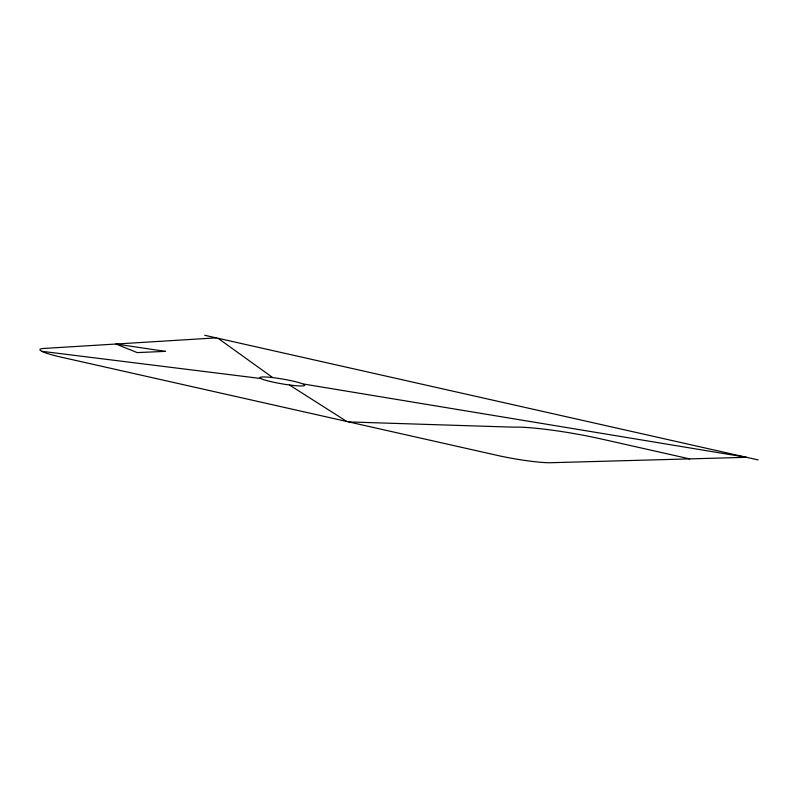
<?xml version="1.0" encoding="UTF-8"?>
<svg xmlns="http://www.w3.org/2000/svg" width="798" height="798" viewBox="0 0 798 798"><rect width="100%" height="100%" fill="white"/><g stroke="black" fill="none" stroke-linecap="round" stroke-linejoin="round"><path stroke-width="1.2" d="M216.248 337.873L43.78 348.457A40.798 4.339 9.7 0 0 60.568 357.015L498.66 455.688A40.798 4.339 9.7 0 0 551.049 462.71L746.569 457.314L303.769 384.057M348.786 421.933L513.603 427.169A65.765 6.992 9.7 0 1 600.784 438.87L689.662 458.89M42.194 351.359L260.627 378.491M204.717 335.27L758.1 459.917M289.435 384.985L346.821 421.484M218.133 338.362L272.447 377.384M165.346 351.369L137.186 352.596L115.939 344.028L165.346 351.369M270.233 381.474A22.753 2.414 9.7 0 0 304.746 385.354A22.753 2.414 9.7 0 0 272.058 377.544A22.753 2.414 9.7 0 0 270.233 381.474"/></g></svg>
